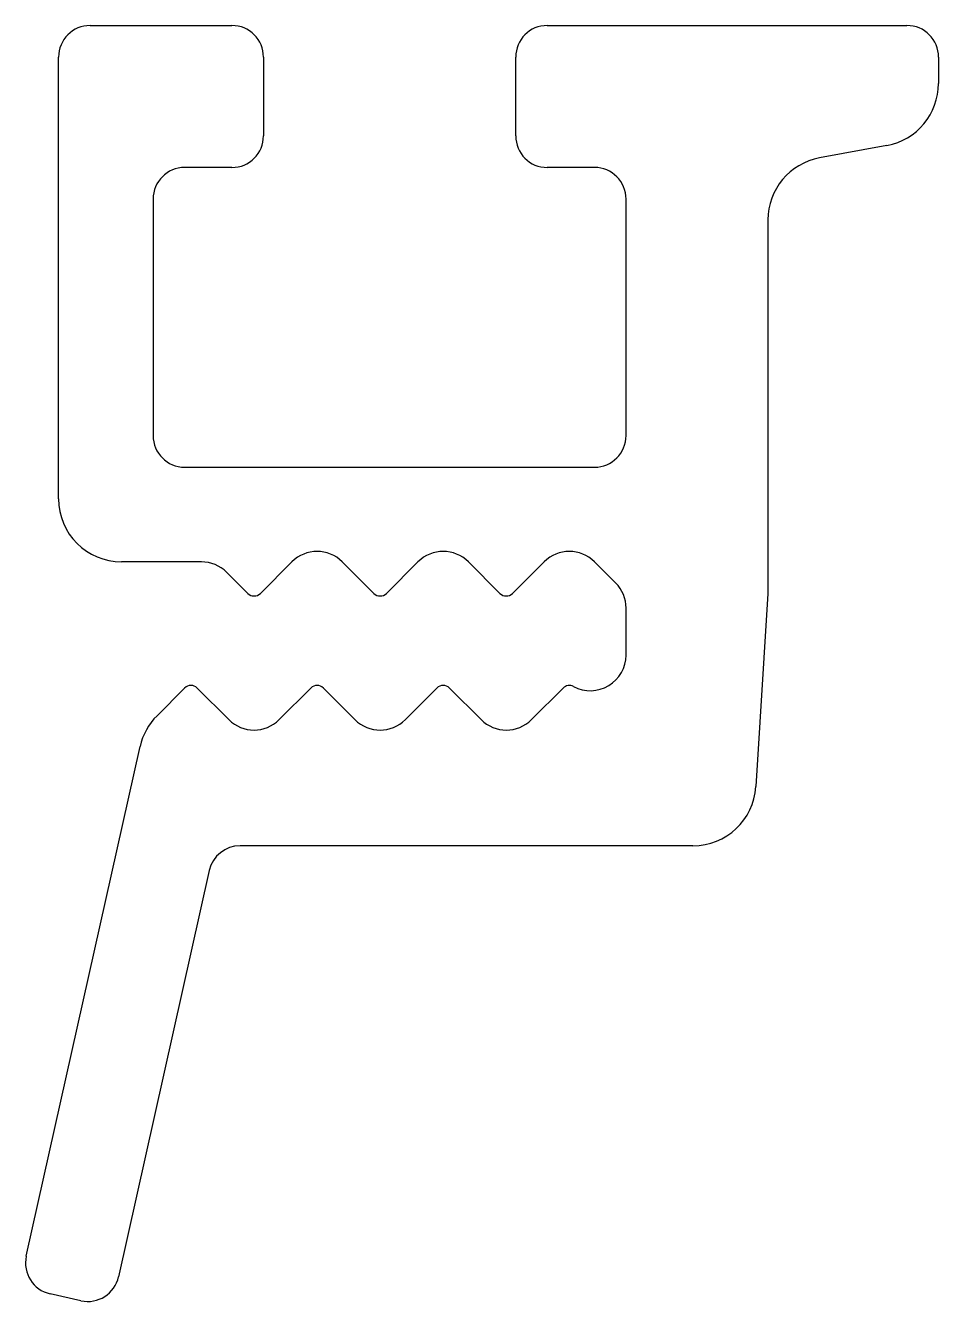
# Model space of a CAD drawing. Extents: x 1424.4 to 1453.3, y 1510.8 to 1551.3.
import ezdxf

# ---------------------------------------------------------------- set-up
doc = ezdxf.new("R2010")
doc.units = 0
doc.layers.get('0').update_dxf_attribs({"linetype": 'CONTINUOUS'})

msp = doc.modelspace()

# ---------------------------------------------------------------- linework, layer by layer
for p, q in [((1426.42, 1551.292), (1430.92, 1551.292)), ((1440.92, 1551.292), (1452.329, 1551.292)), ((1425.42, 1536.292), (1425.42, 1550.292)), ((1431.92, 1550.292), (1431.92, 1547.792)), ((1439.92, 1547.792), (1439.92, 1550.292)), ((1453.329, 1550.292), (1453.329, 1549.456)), ((1451.692, 1547.489), (1449.557, 1547.094)), ((1430.92, 1546.792), (1429.42, 1546.792)), ((1442.42, 1546.792), (1440.92, 1546.792)), ((1428.42, 1545.792), (1428.42, 1538.292)), ((1443.42, 1538.292), (1443.42, 1545.792)), ((1447.92, 1545.128), (1447.92, 1533.292)), ((1429.42, 1537.292), (1442.42, 1537.292)), ((1429.952, 1534.292), (1427.42, 1534.292)), ((1432.82, 1534.292), (1431.82, 1533.292)), ((1435.42, 1533.292), (1434.42, 1534.292)), ((1436.82, 1534.292), (1435.82, 1533.292)), ((1439.42, 1533.292), (1438.42, 1534.292)), ((1440.82, 1534.292), (1439.82, 1533.292)), ((1443.089, 1533.623), (1442.42, 1534.292)), ((1431.42, 1533.292), (1430.752, 1533.96)), ((1447.92, 1533.292), (1447.538, 1527.167)), ((1443.42, 1531.338), (1443.42, 1532.823)), ((1428.544, 1529.415), (1429.42, 1530.292)), ((1429.82, 1530.292), (1430.82, 1529.292)), ((1432.42, 1529.292), (1433.42, 1530.292)), ((1433.82, 1530.292), (1434.82, 1529.292)), ((1436.42, 1529.292), (1437.42, 1530.292)), ((1437.82, 1530.292), (1438.82, 1529.292)), ((1440.42, 1529.292), (1441.42, 1530.292)), ((1424.396, 1512.283), (1428.006, 1528.437)), ((1445.542, 1525.292), (1431.178, 1525.292)), ((1430.202, 1524.51), (1427.324, 1511.629)), ((1426.13, 1510.871), (1425.154, 1511.089))]:
    msp.add_line(p, q)
for centre, radius, start, end in [((1426.42, 1550.292), 1, 90, 180), ((1430.92, 1550.292), 1, 0, 90), ((1440.92, 1550.292), 1, 90, 180), ((1452.329, 1550.292), 1, 0, 90), ((1451.329, 1549.456), 2, 280.4757, 0), ((1430.92, 1547.792), 1, 270, 0), ((1440.92, 1547.792), 1, 180, 270), ((1449.92, 1545.128), 2, 100.4757, 180), ((1429.42, 1545.792), 1, 90, 180), ((1442.42, 1545.792), 1, 0, 90), ((1429.42, 1538.292), 1, 180, 270), ((1442.42, 1538.292), 1, 270, 360), ((1427.42, 1536.292), 2, 180, 270), ((1433.62, 1533.492), 1.131, 45, 135), ((1437.62, 1533.492), 1.131, 45, 135), ((1441.62, 1533.492), 1.131, 45, 135), ((1429.952, 1533.16), 1.131, 45, 90), ((1431.62, 1533.492), 0.283, 225, 315), ((1435.62, 1533.492), 0.283, 225, 315), ((1439.62, 1533.492), 0.283, 225, 315), ((1442.289, 1532.823), 1.131, 0, 45), ((1442.289, 1531.338), 1.131, 241.7843, 360), ((1429.62, 1530.092), 0.283, 45, 135), ((1433.62, 1530.092), 0.283, 45, 135), ((1437.62, 1530.092), 0.283, 45, 135), ((1441.62, 1530.092), 0.283, 61.7843, 135), ((1429.958, 1528.001), 2, 135, 167.4033), ((1431.62, 1530.092), 1.131, 225, 315), ((1435.62, 1530.092), 1.131, 225, 315), ((1439.62, 1530.092), 1.131, 225, 315), ((1445.542, 1527.292), 2, 270, 356.4237), ((1431.178, 1524.292), 1, 90, 167.4033), ((1425.372, 1512.065), 1, 167.4033, 257.4033), ((1426.348, 1511.847), 1, 257.4033, 347.4033)]:
    msp.add_arc(centre, radius, start, end)

doc.saveas('drawing.dxf')
